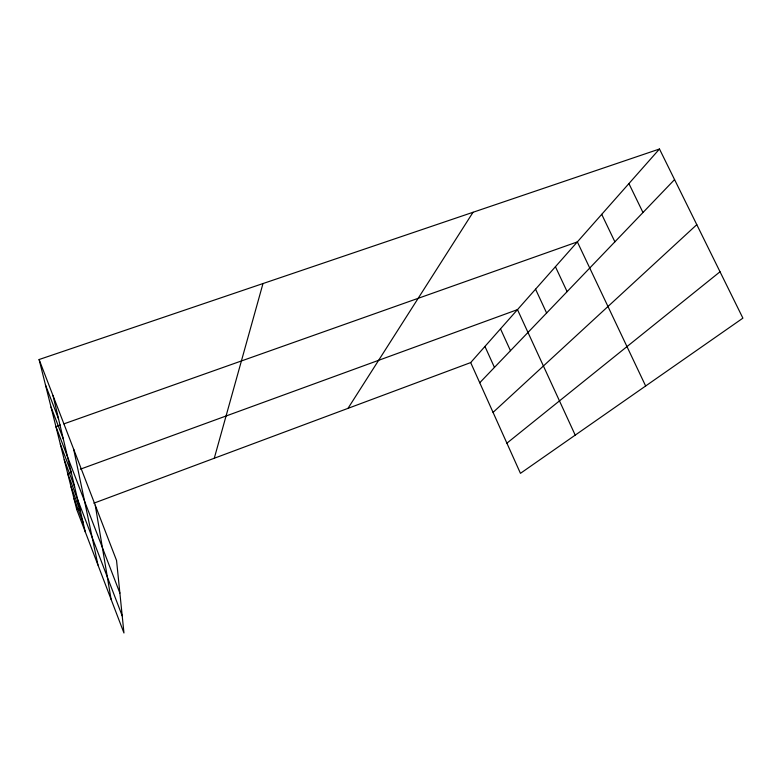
<?xml version="1.0" encoding="UTF-8"?>
<svg xmlns="http://www.w3.org/2000/svg" width="782" height="782" viewBox="0 0 782 782"><rect width="100%" height="100%" fill="white"/><g stroke="black" fill="none" stroke-linecap="round" stroke-linejoin="round"><path stroke-width="1.17" d="M214.278 458.252L262.987 283.553M347.99 408.36L473.042 212.274M470.676 362.584L659.48 149.01L742.9 318.147L520.45 473.335L470.676 362.584L93.84 503.188M479.737 382.75L674.563 179.586M493.061 412.378L696.791 224.669M506.902 443.169L720.027 271.774M659.48 149.01L39.1 359.525L116.547 560.459L123.957 632.99L76.744 509.561L80.165 508.29M71.211 472.524L67.77 473.784L122.207 615.845M80.39 469.171L517.489 309.633L575.22 435.124M60.478 425.076L55.952 426.679L119.881 593.127M63.88 423.873L577.36 241.902L645.649 385.995M628.914 183.584L642.98 212.518M601.72 214.346L614.887 241.814M555.425 266.721L567.106 291.637M535.562 289.184L546.618 313.015M500.5 328.851L510.47 350.707M484.948 346.436L494.449 367.413M45.464 384.881L58.523 418.8M51.035 407.08L63.303 438.985M60.322 444.117L71.27 472.641M64.241 459.728L74.622 486.815M71.054 486.873L80.458 511.438M74.036 498.74L83.009 522.21M39.1 359.525L76.744 509.561M53.059 395.731L85.336 532.014M73.674 449.22L97.955 565.015M95.257 505.221L111.083 599.344"/></g></svg>
